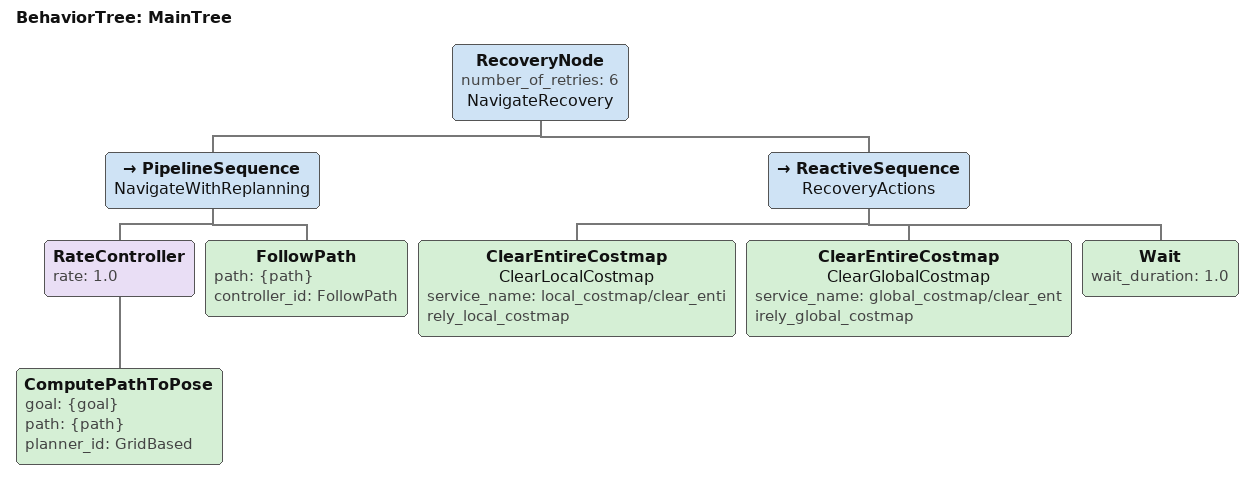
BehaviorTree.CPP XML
<!-- Custom ROS 2 Foxy Quadruped Navigation Behavior Tree -->
<root main_tree_to_execute="MainTree">
  <BehaviorTree ID="MainTree">
    <RecoveryNode number_of_retries="6" name="NavigateRecovery">
      <PipelineSequence name="NavigateWithReplanning">
        <RateController rate="1.0">
          <ComputePathToPose goal="{goal}" path="{path}" planner_id="GridBased"/>
        </RateController>
        <FollowPath path="{path}" controller_id="FollowPath"/>
      </PipelineSequence>
      <ReactiveSequence name="RecoveryActions">
        <ClearEntireCostmap name="ClearLocalCostmap" service_name="local_costmap/clear_entirely_local_costmap"/>
        <ClearEntireCostmap name="ClearGlobalCostmap" service_name="global_costmap/clear_entirely_global_costmap"/>
        <Wait wait_duration="1.0"/>
      </ReactiveSequence>
    </RecoveryNode>
  </BehaviorTree>
</root>
